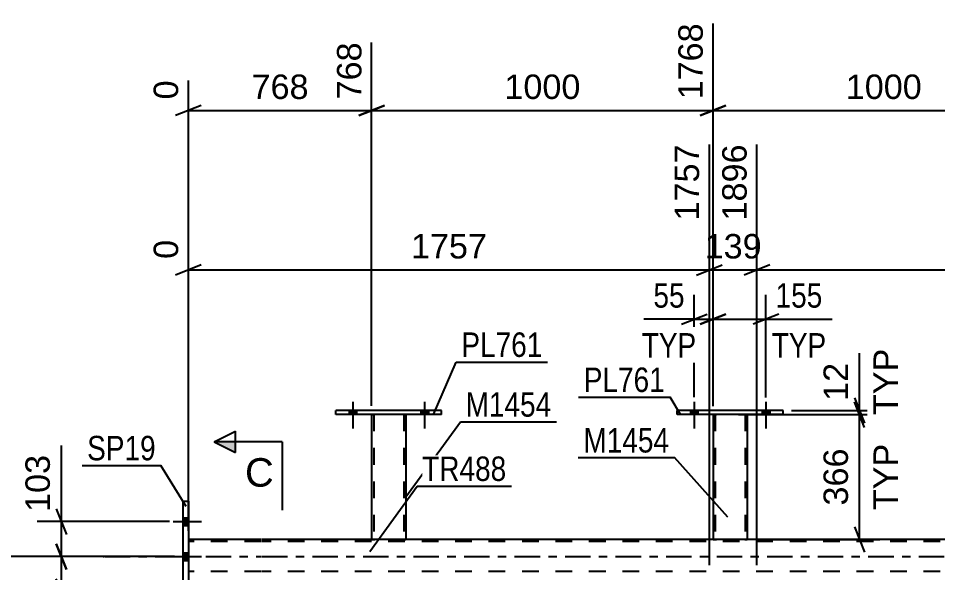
# Model space of a CAD drawing. Header units: millimetres. Extents: x 0 to 841, y 0 to 594.
# Drawn here: x 107.8 to 215.5, y 439.3 to 504.3 of the extents above; entities that cross this region are included whole.
import ezdxf

# ---------------------------------------------------------------- set-up
doc = ezdxf.new("R2010")
doc.units = ezdxf.units.MM
doc.linetypes.add('DXK_LINE_DOT2', pattern=[3.9198, 1.9599, -1.9599])
doc.linetypes.add('DXK_LINE_DOT3', pattern=[5.9187, 2.979, -0.9799, 0.9799, -0.9799])
doc.styles.add('Arial', font='ARIAL.TTF', dxfattribs={"height": 0.2})
doc.styles.add('Arial Narrow', font='ARIALN.TTF', dxfattribs={"height": 0.2})

# ---------------------------------------------------------------- blocks, each defined once
blk = doc.blocks.new('Part-318895815-3048 - 2943')
at = {"color": 7, "linetype": 'DXK_LINE_DOT2'}
for p, q in [((189.19, 457.86), (189.19, 457.86)), ((189.19, 457.86), (189.19, 457.85)), ((189.19, 457.85), (189.19, 457.86)), ((189.23, 457.86), (189.19, 457.86)), ((189.19, 457.86), (189.23, 457.86)), ((189.33, 457.86), (189.23, 457.86)), ((189.23, 457.86), (189.33, 457.86)), ((189.49, 457.86), (189.33, 457.86)), ((189.33, 457.86), (189.49, 457.86)), ((189.43, 457.86), (189.43, 457.86)), ((189.43, 457.86), (189.43, 443.22)), ((189.45, 457.86), (189.43, 457.86)), ((189.43, 457.86), (189.45, 457.86)), ((189.5, 457.86), (189.45, 457.86)), ((189.45, 457.86), (189.5, 457.86)), ((192.9, 457.86), (189.49, 457.86)), ((192.9, 457.86), (189.49, 457.86)), ((192.8, 457.86), (189.5, 457.86)), ((189.5, 457.86), (189.58, 457.86)), ((192.88, 457.86), (189.58, 457.86)), ((192.88, 457.86), (192.8, 457.86)), ((192.93, 457.86), (192.88, 457.86)), ((192.88, 457.86), (192.93, 457.86)), ((192.9, 457.86), (193.05, 457.86)), ((193.05, 457.86), (192.9, 457.86)), ((192.95, 457.86), (192.93, 457.86)), ((192.93, 457.86), (192.95, 457.86)), ((192.95, 457.86), (192.95, 457.86)), ((192.95, 457.86), (192.95, 443.22)), ((193.05, 457.86), (193.16, 457.86)), ((193.16, 457.86), (193.05, 457.86)), ((193.16, 457.86), (193.19, 457.86)), ((193.19, 457.86), (193.16, 457.86)), ((193.19, 457.86), (193.19, 457.86)), ((193.19, 457.86), (193.19, 457.85)), ((193.19, 457.85), (193.19, 457.86)), ((189.19, 443.22), (189.23, 443.22)), ((189.23, 443.22), (189.33, 443.22)), ((189.33, 443.22), (189.49, 443.22)), ((189.45, 443.22), (189.43, 443.22)), ((189.43, 443.22), (189.45, 443.22)), ((189.5, 443.22), (189.45, 443.22)), ((189.45, 443.22), (189.49, 443.22)), ((192.9, 443.22), (189.49, 443.22)), ((189.49, 443.22), (189.5, 443.22)), ((192.8, 443.22), (189.5, 443.22)), ((189.5, 443.22), (189.58, 443.22)), ((192.93, 443.22), (189.58, 443.22)), ((192.88, 443.22), (192.8, 443.22)), ((192.93, 443.22), (192.88, 443.22)), ((192.9, 443.22), (193.05, 443.22)), ((192.95, 443.22), (192.93, 443.22)), ((192.93, 443.22), (192.95, 443.22)), ((193.05, 443.22), (193.16, 443.22)), ((193.16, 443.22), (193.19, 443.22))]:
    blk.add_line(p, q, dxfattribs=at)
at = {"color": 2, "linetype": 'Continuous'}
for p, q in [((189.19, 457.85), (189.19, 443.22)), ((193.19, 457.85), (193.19, 443.22)), ((189.23, 443.22), (189.19, 443.22)), ((189.33, 443.22), (189.23, 443.22)), ((189.49, 443.22), (189.33, 443.22)), ((192.9, 443.22), (189.49, 443.22)), ((193.05, 443.22), (192.9, 443.22)), ((193.16, 443.22), (193.05, 443.22)), ((193.19, 443.22), (193.16, 443.22))]:
    blk.add_line(p, q, dxfattribs=at)
blk = doc.blocks.new('Part-318895815-3196 - 2943')
at = {"color": 2, "linetype": 'Continuous'}
for p, q in [((127.09, 447.72), (127.73, 447.72)), ((127.09, 447.72), (127.09, 434.72)), ((127.73, 447.72), (127.73, 434.72)), ((127.73, 434.72), (127.09, 434.72))]:
    blk.add_line(p, q, dxfattribs=at)
blk = doc.blocks.new('Part-318895815-3281 - 2943')
at = {"color": 7, "linetype": 'DXK_LINE_DOT2'}
for p, q in [((149.2, 457.86), (149.2, 457.86)), ((149.2, 457.86), (149.2, 457.85)), ((149.2, 457.85), (149.2, 457.86)), ((149.23, 457.86), (149.2, 457.86)), ((149.2, 457.86), (149.23, 457.86)), ((149.34, 457.86), (149.23, 457.86)), ((149.23, 457.86), (149.34, 457.86)), ((149.49, 457.86), (149.34, 457.86)), ((149.34, 457.86), (149.49, 457.86)), ((149.44, 457.86), (149.44, 457.86)), ((149.44, 457.86), (149.44, 443.22)), ((149.46, 457.86), (149.44, 457.86)), ((149.44, 457.86), (149.46, 457.86)), ((149.51, 457.86), (149.46, 457.86)), ((149.46, 457.86), (149.51, 457.86)), ((152.9, 457.86), (149.49, 457.86)), ((152.9, 457.86), (149.49, 457.86)), ((152.81, 457.86), (149.51, 457.86)), ((149.51, 457.86), (149.59, 457.86)), ((152.89, 457.86), (149.59, 457.86)), ((152.89, 457.86), (152.81, 457.86)), ((152.94, 457.86), (152.89, 457.86)), ((152.89, 457.86), (152.94, 457.86)), ((152.9, 457.86), (153.06, 457.86)), ((153.06, 457.86), (152.9, 457.86)), ((152.96, 457.86), (152.94, 457.86)), ((152.94, 457.86), (152.96, 457.86)), ((152.96, 457.86), (152.96, 457.86)), ((152.96, 457.86), (152.96, 443.22)), ((153.06, 457.86), (153.16, 457.86)), ((153.16, 457.86), (153.06, 457.86)), ((153.16, 457.86), (153.2, 457.86)), ((153.2, 457.86), (153.16, 457.86)), ((153.2, 457.86), (153.2, 457.86)), ((153.2, 457.86), (153.2, 457.85)), ((153.2, 457.85), (153.2, 457.86)), ((149.2, 443.22), (149.23, 443.22)), ((149.23, 443.22), (149.34, 443.22)), ((149.34, 443.22), (149.49, 443.22)), ((149.46, 443.22), (149.44, 443.22)), ((149.44, 443.22), (149.46, 443.22)), ((149.51, 443.22), (149.46, 443.22)), ((149.46, 443.22), (149.49, 443.22)), ((152.9, 443.22), (149.49, 443.22)), ((149.49, 443.22), (149.51, 443.22)), ((152.81, 443.22), (149.51, 443.22)), ((149.51, 443.22), (149.59, 443.22)), ((152.94, 443.22), (149.59, 443.22)), ((152.89, 443.22), (152.81, 443.22)), ((152.94, 443.22), (152.89, 443.22)), ((152.9, 443.22), (153.06, 443.22)), ((152.96, 443.22), (152.94, 443.22)), ((152.94, 443.22), (152.96, 443.22)), ((153.06, 443.22), (153.16, 443.22)), ((153.16, 443.22), (153.2, 443.22))]:
    blk.add_line(p, q, dxfattribs=at)
at = {"color": 2, "linetype": 'Continuous'}
for p, q in [((149.2, 457.85), (149.2, 443.22)), ((153.2, 457.85), (153.2, 443.22)), ((149.23, 443.22), (149.2, 443.22)), ((149.34, 443.22), (149.23, 443.22)), ((149.49, 443.22), (149.34, 443.22)), ((152.9, 443.22), (149.49, 443.22)), ((153.06, 443.22), (152.9, 443.22)), ((153.16, 443.22), (153.06, 443.22)), ((153.2, 443.22), (153.16, 443.22))]:
    blk.add_line(p, q, dxfattribs=at)
blk = doc.blocks.new('Bolt-318895815-3287 - 2943')
at = {"linetype": 'Continuous'}
for points in [[(127.73, 444.88), (127.73, 445.76), (127.09, 445.76), (127.09, 444.88)], [(127.73, 444.88), (127.73, 445.76), (127.09, 445.76), (127.09, 444.88)], [(127.73, 444.88), (127.73, 445.76), (127.09, 445.76), (127.09, 444.88)], [(127.73, 440.78), (127.73, 441.66), (127.09, 441.66), (127.09, 440.78)], [(127.73, 440.78), (127.73, 441.66), (127.09, 441.66), (127.09, 440.78)], [(127.73, 436.68), (127.73, 437.56), (127.09, 437.56), (127.09, 436.68)], [(127.73, 436.68), (127.73, 437.56), (127.09, 437.56), (127.09, 436.68)], [(127.73, 436.68), (127.73, 437.56), (127.09, 437.56), (127.09, 436.68)]]:
    blk.add_hatch(color=1, dxfattribs=at).paths.add_polyline_path(points)
at = {"color": 1, "linetype": 'Continuous'}
for p, q in [((125.93, 445.32), (129.25, 445.32)), ((125.93, 445.32), (129.25, 445.32)), ((125.93, 445.32), (129.25, 445.32)), ((127.09, 445.76), (127.73, 445.76)), ((127.09, 445.76), (127.73, 445.76)), ((127.09, 445.76), (127.73, 445.76)), ((127.09, 444.88), (127.73, 444.88)), ((127.09, 444.88), (127.73, 444.88)), ((127.09, 444.88), (127.73, 444.88)), ((127.09, 441.66), (127.73, 441.66)), ((127.09, 441.66), (127.73, 441.66)), ((125.93, 441.22), (129.25, 441.22)), ((125.93, 441.22), (129.25, 441.22)), ((127.09, 440.78), (127.73, 440.78)), ((127.09, 440.78), (127.73, 440.78)), ((127.09, 437.56), (127.73, 437.56)), ((127.09, 437.56), (127.73, 437.56)), ((127.09, 437.56), (127.73, 437.56)), ((125.93, 437.12), (129.25, 437.12)), ((125.93, 437.12), (129.25, 437.12)), ((125.93, 437.12), (129.25, 437.12)), ((127.09, 436.68), (127.73, 436.68)), ((127.09, 436.68), (127.73, 436.68)), ((127.09, 436.68), (127.73, 436.68))]:
    blk.add_line(p, q, dxfattribs=at)
blk = doc.blocks.new('Bolt-318895815-3297 - 2943')
at = {"linetype": 'Continuous'}
for points in [[(186.55, 457.85), (187.43, 457.85), (187.43, 458.33), (186.55, 458.33)], [(194.95, 457.85), (195.83, 457.85), (195.83, 458.33), (194.95, 458.33)]]:
    blk.add_hatch(color=1, dxfattribs=at).paths.add_polyline_path(points)
at = {"color": 1, "linetype": 'Continuous'}
for p, q in [((186.99, 459.33), (186.99, 456.21)), ((195.39, 459.33), (195.39, 456.21)), ((186.55, 458.33), (186.55, 457.85)), ((187.43, 458.33), (187.43, 457.85)), ((194.95, 458.33), (194.95, 457.85)), ((195.83, 458.33), (195.83, 457.85))]:
    blk.add_line(p, q, dxfattribs=at)
blk = doc.blocks.new('Bolt-318895815-3298 - 2943')
at = {"linetype": 'Continuous'}
for points in [[(146.56, 457.85), (147.44, 457.85), (147.44, 458.33), (146.56, 458.33)], [(154.96, 457.85), (155.84, 457.85), (155.84, 458.33), (154.96, 458.33)]]:
    blk.add_hatch(color=1, dxfattribs=at).paths.add_polyline_path(points)
at = {"color": 1, "linetype": 'Continuous'}
for p, q in [((147, 459.33), (147, 456.21)), ((155.4, 459.33), (155.4, 456.21)), ((146.56, 458.33), (146.56, 457.85)), ((147.44, 458.33), (147.44, 457.85)), ((154.96, 458.33), (154.96, 457.85)), ((155.84, 458.33), (155.84, 457.85))]:
    blk.add_line(p, q, dxfattribs=at)
blk = doc.blocks.new('Bolt-318895815-3299 - 2943')
at = {"linetype": 'Continuous'}
for points in [[(146.56, 457.85), (147.44, 457.85), (147.44, 458.33), (146.56, 458.33)], [(154.96, 457.85), (155.84, 457.85), (155.84, 458.33), (154.96, 458.33)]]:
    blk.add_hatch(color=1, dxfattribs=at).paths.add_polyline_path(points)
at = {"color": 1, "linetype": 'Continuous'}
for p, q in [((147, 459.33), (147, 456.21)), ((155.4, 459.33), (155.4, 456.21)), ((146.56, 458.33), (146.56, 457.85)), ((147.44, 458.33), (147.44, 457.85)), ((154.96, 458.33), (154.96, 457.85)), ((155.84, 458.33), (155.84, 457.85))]:
    blk.add_line(p, q, dxfattribs=at)
blk = doc.blocks.new('Part-318895815-3309 - 2943')
at = {"color": 2, "linetype": 'Continuous'}
for p, q in [((145, 457.85), (145, 458.33)), ((157.4, 458.33), (145, 458.33)), ((157.4, 457.85), (145, 457.85)), ((157.4, 457.85), (157.4, 458.33))]:
    blk.add_line(p, q, dxfattribs=at)
blk = doc.blocks.new('Part-318895815-3314 - 2943')
at = {"color": 2, "linetype": 'Continuous'}
for p, q in [((136.25, 443.22), (127.73, 443.22)), ((149.2, 443.22), (136.35, 443.22)), ((189.19, 443.22), (153.2, 443.22)), ((229.19, 443.22), (193.19, 443.22))]:
    blk.add_line(p, q, dxfattribs=at)
at = {"color": 7, "linetype": 'DXK_LINE_DOT2'}
for p, q in [((127.73, 443.22), (127.73, 439.22)), ((136.25, 442.98), (127.73, 442.98)), ((725.39, 442.98), (136.35, 442.98)), ((153.2, 443.22), (149.2, 443.22)), ((193.19, 443.22), (189.19, 443.22)), ((136.25, 439.46), (127.73, 439.46)), ((725.39, 439.46), (136.35, 439.46))]:
    blk.add_line(p, q, dxfattribs=at)
at = {"color": 7, "linetype": 'DXK_LINE_DOT3'}
for p, q in [((117.73, 441.22), (117.83, 441.22)), ((117.93, 441.22), (136.25, 441.22)), ((136.35, 441.22), (725.39, 441.22))]:
    blk.add_line(p, q, dxfattribs=at)
blk = doc.blocks.new('Part-318895815-3337 - 2943')
at = {"color": 2, "linetype": 'Continuous'}
for p, q in [((184.99, 457.85), (184.99, 458.33)), ((197.39, 458.33), (184.99, 458.33)), ((197.39, 457.85), (184.99, 457.85)), ((197.39, 457.85), (197.39, 458.33))]:
    blk.add_line(p, q, dxfattribs=at)
blk = doc.blocks.new('Bolt-318895815-3343 - 2943')
at = {"linetype": 'Continuous'}
for points in [[(186.55, 457.85), (187.43, 457.85), (187.43, 458.33), (186.55, 458.33)], [(194.95, 457.85), (195.83, 457.85), (195.83, 458.33), (194.95, 458.33)]]:
    blk.add_hatch(color=1, dxfattribs=at).paths.add_polyline_path(points)
at = {"color": 1, "linetype": 'Continuous'}
for p, q in [((186.99, 459.33), (186.99, 456.21)), ((195.39, 459.33), (195.39, 456.21)), ((186.55, 458.33), (186.55, 457.85)), ((187.43, 458.33), (187.43, 457.85)), ((194.95, 458.33), (194.95, 457.85)), ((195.83, 458.33), (195.83, 457.85))]:
    blk.add_line(p, q, dxfattribs=at)
blk = doc.blocks.new('StraightDimension-318895815-22863 - 2943')
at = {"color": 7, "linetype": 'Continuous'}
for p, q in [((188.76, 440.22), (188.76, 489.49)), ((194.33, 440.22), (194.33, 489.49)), ((187.26, 474.19), (190.26, 475.39)), ((195.83, 475.39), (192.83, 474.19)), ((188.76, 474.79), (194.33, 474.79))]:
    blk.add_line(p, q, dxfattribs=at)
at = {"color": 0}
blk.add_wipeout([(195.48, 475.54), (195.48, 479.74), (187.61, 479.74), (187.61, 475.54)], dxfattribs=at)
at = {"color": 3, "style": 'Arial'}
blk.add_text('139', height=2.865, dxfattribs=at).set_placement((188.21, 476.14))
at = {"color": 0, "linetype": 'Continuous'}
blk.add_wipeout([(193.73, 490.09), (189.53, 490.09), (189.53, 479.99), (193.73, 479.99)], dxfattribs=at)
at = {"color": 3, "linetype": 'Continuous', "style": 'Arial'}
blk.add_text('1896', height=2.865, rotation=90.0002, dxfattribs=at).set_placement((193.13, 480.59))
blk = doc.blocks.new('StraightDimension-318895815-23179 - 2943')
at = {"color": 7, "linetype": 'Continuous'}
for p, q in [((186.99, 459.89), (186.99, 471.88)), ((189.19, 458.85), (189.19, 471.88)), ((185.49, 468.43), (188.49, 469.63)), ((190.69, 469.63), (187.69, 468.43)), ((186.99, 469.03), (181.09, 469.03)), ((186.99, 469.03), (181.09, 469.03)), ((186.99, 469.03), (189.19, 469.03))]:
    blk.add_line(p, q, dxfattribs=at)
at = {"color": 0}
blk.add_wipeout([(186.47, 469.78), (186.47, 473.98), (181.61, 473.98), (181.61, 469.78)], dxfattribs=at)
at = {"color": 0, "linetype": 'Continuous'}
blk.add_wipeout([(187.83, 463.93), (187.83, 468.13), (180.24, 468.13), (180.24, 463.93)], dxfattribs=at)
at = {"color": 3, "style": 'Arial Narrow'}
blk.add_text('55', height=2.863, dxfattribs=at).set_placement((182.21, 470.38))
at = {"color": 3, "linetype": 'Continuous', "style": 'Arial Narrow'}
blk.add_text('TYP', height=2.863, dxfattribs=at).set_placement((180.84, 464.53))
blk = doc.blocks.new('StraightDimension-318895815-22862 - 2943')
at = {"color": 7, "linetype": 'Continuous'}
for p, q in [((194.33, 440.22), (194.33, 489.49)), ((273.89, 440.22), (273.89, 489.49)), ((195.83, 475.39), (192.83, 474.19)), ((272.39, 474.19), (275.39, 475.39)), ((194.33, 474.79), (273.89, 474.79))]:
    blk.add_line(p, q, dxfattribs=at)
at = {"color": 0, "linetype": 'Continuous'}
blk.add_wipeout([(273.29, 490.09), (269.09, 490.09), (269.09, 479.99), (273.29, 479.99)], dxfattribs=at)
at = {"color": 0}
blk.add_wipeout([(239.16, 475.54), (239.16, 479.74), (229.07, 479.74), (229.07, 475.54)], dxfattribs=at)
at = {"color": 3, "linetype": 'Continuous', "style": 'Arial'}
blk.add_text('3885', height=2.865, rotation=90.0002, dxfattribs=at).set_placement((272.69, 480.59))
at = {"color": 3, "style": 'Arial'}
blk.add_text('1989', height=2.865, dxfattribs=at).set_placement((229.67, 476.14))
blk = doc.blocks.new('StraightDimension-318895815-4405 - 2943')
at = {"color": 7, "linetype": 'Continuous'}
for p, q in [((206.95, 456.36), (205.75, 459.36)), ((192.19, 457.86), (208.75, 457.86)), ((206.35, 443.22), (206.35, 457.86)), ((205.75, 444.72), (206.95, 441.72)), ((194.19, 443.22), (208.75, 443.22))]:
    blk.add_line(p, q, dxfattribs=at)
at = {"color": 0}
blk.add_wipeout([(205.6, 454.48), (201.4, 454.48), (201.4, 446.6), (205.6, 446.6)], dxfattribs=at)
at = {"color": 0, "linetype": 'Continuous'}
blk.add_wipeout([(211.45, 455.03), (207.25, 455.03), (207.25, 446.05), (211.45, 446.05)], dxfattribs=at)
at = {"color": 3, "style": 'Arial'}
blk.add_text('366', height=2.865, rotation=90.0002, dxfattribs=at).set_placement((205, 447.2))
at = {"color": 3, "linetype": 'Continuous', "style": 'Arial'}
blk.add_text('TYP', height=2.865, rotation=90.0002, dxfattribs=at).set_placement((210.85, 446.65))
blk = doc.blocks.new('StraightDimension-318895815-3492 - 2943')
at = {"color": 7, "linetype": 'Continuous'}
for p, q in [((112.85, 445.32), (112.85, 454.24)), ((112.85, 445.32), (112.85, 454.24)), ((112.25, 446.82), (113.45, 443.82)), ((125.5, 445.32), (110, 445.32)), ((112.85, 441.22), (112.85, 445.32)), ((113.45, 439.72), (112.25, 442.72)), ((126.09, 441.22), (110, 441.22))]:
    blk.add_line(p, q, dxfattribs=at)
at = {"color": 0}
blk.add_wipeout([(112.1, 453.72), (107.9, 453.72), (107.9, 445.85), (112.1, 445.85)], dxfattribs=at)
at = {"color": 3, "style": 'Arial'}
blk.add_text('103', height=2.865, rotation=90.0002, dxfattribs=at).set_placement((111.5, 446.45))
blk = doc.blocks.new('StraightDimension-318895815-3500 - 2943')
at = {"color": 7, "linetype": 'Continuous'}
for p, q in [((112.25, 442.72), (113.45, 439.72)), ((126.09, 441.22), (110, 441.22)), ((112.85, 437.12), (112.85, 441.22)), ((113.45, 435.62), (112.25, 438.62)), ((125.47, 437.12), (110, 437.12)), ((112.85, 437.12), (112.85, 428.2)), ((112.85, 437.12), (112.85, 428.2))]:
    blk.add_line(p, q, dxfattribs=at)
at = {"color": 0}
blk.add_wipeout([(112.1, 436.6), (107.9, 436.6), (107.9, 428.73), (112.1, 428.73)], dxfattribs=at)
at = {"color": 3, "style": 'Arial'}
blk.add_text('103', height=2.865, rotation=90.0002, dxfattribs=at).set_placement((111.5, 429.33))
blk = doc.blocks.new('StraightDimension-318895815-4394 - 2943')
at = {"color": 7, "linetype": 'Continuous'}
for p, q in [((206.35, 458.33), (206.35, 465.03)), ((206.35, 458.33), (206.35, 465.03)), ((205.75, 459.83), (206.95, 456.83)), ((206.95, 456.36), (205.75, 459.36)), ((192.19, 457.86), (208.75, 457.86)), ((198.39, 458.33), (208.75, 458.33)), ((206.35, 457.86), (206.35, 458.33))]:
    blk.add_line(p, q, dxfattribs=at)
at = {"color": 0, "linetype": 'Continuous'}
blk.add_wipeout([(211.45, 466.17), (207.25, 466.17), (207.25, 457.19), (211.45, 457.19)], dxfattribs=at)
at = {"color": 0}
blk.add_wipeout([(205.6, 464.51), (201.4, 464.51), (201.4, 458.86), (205.6, 458.86)], dxfattribs=at)
at = {"color": 3, "linetype": 'Continuous', "style": 'Arial'}
blk.add_text('TYP', height=2.865, rotation=90.0002, dxfattribs=at).set_placement((210.85, 457.79))
at = {"color": 3, "style": 'Arial'}
blk.add_text('12', height=2.865, rotation=90.0002, dxfattribs=at).set_placement((205, 459.46))
blk = doc.blocks.new('StraightDimension-318895815-3958 - 2943')
at = {"color": 7, "linetype": 'Continuous'}
for p, q in [((95.22, 439.72), (94.02, 442.72)), ((126.09, 441.22), (91.77, 441.22)), ((94.62, 315.23), (94.62, 441.22)), ((94.02, 316.73), (95.22, 313.73)), ((107.67, 315.23), (91.77, 315.23))]:
    blk.add_line(p, q, dxfattribs=at)
at = {"color": 0}
blk.add_wipeout([(93.87, 383.27), (89.67, 383.27), (89.67, 373.18), (93.87, 373.18)], dxfattribs=at)
at = {"color": 3, "style": 'Arial'}
blk.add_text('3150', height=2.865, rotation=90.0002, dxfattribs=at).set_placement((93.27, 373.78))
blk = doc.blocks.new('StraightDimension-318895815-11072 - 2943')
at = {"color": 7, "linetype": 'Continuous'}
for p, q in [((189.19, 458.86), (189.19, 503.66)), ((229.19, 458.86), (229.19, 503.66)), ((190.69, 494.07), (187.69, 492.87)), ((189.19, 493.47), (229.19, 493.47)), ((227.69, 492.87), (230.69, 494.07))]:
    blk.add_line(p, q, dxfattribs=at)
at = {"color": 0}
blk.add_wipeout([(214.24, 494.22), (214.24, 498.42), (204.14, 498.42), (204.14, 494.22)], dxfattribs=at)
at = {"color": 3, "style": 'Arial'}
blk.add_text('1000', height=2.865, dxfattribs=at).set_placement((204.74, 494.82))
at = {"color": 0, "linetype": 'Continuous'}
blk.add_wipeout([(228.59, 504.26), (224.39, 504.26), (224.39, 494.17), (228.59, 494.17)], dxfattribs=at)
at = {"color": 3, "linetype": 'Continuous', "style": 'Arial'}
blk.add_text('2768', height=2.865, rotation=90.0002, dxfattribs=at).set_placement((227.99, 494.77))
blk = doc.blocks.new('StraightDimension-318895815-11073 - 2943')
at = {"color": 7, "linetype": 'Continuous'}
for p, q in [((189.19, 458.86), (189.19, 503.66)), ((149.2, 458.86), (149.2, 501.44)), ((150.7, 494.07), (147.7, 492.87)), ((149.2, 493.47), (189.19, 493.47)), ((187.69, 492.87), (190.69, 494.07))]:
    blk.add_line(p, q, dxfattribs=at)
at = {"color": 0}
blk.add_wipeout([(174.24, 494.22), (174.24, 498.42), (164.15, 498.42), (164.15, 494.22)], dxfattribs=at)
at = {"color": 3, "style": 'Arial'}
blk.add_text('1000', height=2.865, dxfattribs=at).set_placement((164.75, 494.82))
at = {"color": 0, "linetype": 'Continuous'}
blk.add_wipeout([(188.59, 504.26), (184.39, 504.26), (184.39, 494.17), (188.59, 494.17)], dxfattribs=at)
at = {"color": 3, "linetype": 'Continuous', "style": 'Arial'}
blk.add_text('1768', height=2.865, rotation=90.0002, dxfattribs=at).set_placement((187.99, 494.77))
blk = doc.blocks.new('StraightDimension-318895815-11074 - 2943')
at = {"color": 7, "linetype": 'Continuous'}
for p, q in [((149.2, 458.86), (149.2, 501.44)), ((127.73, 444.22), (127.73, 496.99)), ((129.23, 494.07), (126.23, 492.87)), ((127.73, 493.47), (149.2, 493.47)), ((147.7, 492.87), (150.7, 494.07))]:
    blk.add_line(p, q, dxfattribs=at)
at = {"color": 0}
blk.add_wipeout([(142.4, 494.22), (142.4, 498.42), (134.53, 498.42), (134.53, 494.22)], dxfattribs=at)
at = {"color": 3, "style": 'Arial'}
blk.add_text('768', height=2.865, dxfattribs=at).set_placement((135.13, 494.82))
at = {"color": 0, "linetype": 'Continuous'}
for points in [[(148.6, 502.04), (144.4, 502.04), (144.4, 494.17), (148.6, 494.17)], [(127.13, 497.59), (122.93, 497.59), (122.93, 494.17), (127.13, 494.17)]]:
    blk.add_wipeout(points, dxfattribs=at)
at = {"color": 3, "linetype": 'Continuous', "style": 'Arial'}
for s, height, p in [('768', 2.865, (148, 494.77)), ('0', 2.87, (126.53, 494.77))]:
    blk.add_text(s, height=height, rotation=90.0002, dxfattribs=at).set_placement(p)
blk = doc.blocks.new('StraightDimension-318895815-22864 - 2943')
at = {"color": 7, "linetype": 'Continuous'}
for p, q in [((188.76, 440.22), (188.76, 489.49)), ((127.73, 444.22), (127.73, 478.32)), ((129.23, 475.39), (126.23, 474.19)), ((187.26, 474.19), (190.26, 475.39)), ((127.73, 474.79), (188.76, 474.79))]:
    blk.add_line(p, q, dxfattribs=at)
at = {"color": 0, "linetype": 'Continuous'}
blk.add_wipeout([(188.16, 490.09), (183.96, 490.09), (183.96, 479.99), (188.16, 479.99)], dxfattribs=at)
at = {"color": 0}
blk.add_wipeout([(163.29, 475.54), (163.29, 479.74), (153.2, 479.74), (153.2, 475.54)], dxfattribs=at)
at = {"color": 3, "linetype": 'Continuous', "style": 'Arial'}
blk.add_text('1757', height=2.865, rotation=90.0002, dxfattribs=at).set_placement((187.56, 480.59))
at = {"color": 3, "style": 'Arial'}
blk.add_text('1757', height=2.865, dxfattribs=at).set_placement((153.8, 476.14))
at = {"color": 0, "linetype": 'Continuous'}
blk.add_wipeout([(127.13, 478.92), (122.93, 478.92), (122.93, 475.49), (127.13, 475.49)], dxfattribs=at)
at = {"color": 3, "linetype": 'Continuous', "style": 'Arial'}
blk.add_text('0', height=2.87, rotation=90.0002, dxfattribs=at).set_placement((126.53, 476.09))
blk = doc.blocks.new('StraightDimension-318895815-23178 - 2943')
at = {"color": 7, "linetype": 'Continuous'}
for p, q in [((189.19, 458.85), (189.19, 471.88)), ((195.39, 459.85), (195.39, 471.88)), ((187.69, 468.43), (190.69, 469.63)), ((196.89, 469.63), (193.89, 468.43)), ((189.19, 469.03), (195.39, 469.03)), ((195.39, 469.03), (203.13, 469.03)), ((195.39, 469.03), (203.13, 469.03))]:
    blk.add_line(p, q, dxfattribs=at)
at = {"color": 0}
blk.add_wipeout([(202.6, 469.78), (202.6, 473.98), (195.92, 473.98), (195.92, 469.78)], dxfattribs=at)
at = {"color": 0, "linetype": 'Continuous'}
blk.add_wipeout([(203.05, 463.93), (203.05, 468.13), (195.47, 468.13), (195.47, 463.93)], dxfattribs=at)
at = {"color": 3, "style": 'Arial Narrow'}
blk.add_text('155', height=2.863, dxfattribs=at).set_placement((196.52, 470.38))
at = {"color": 3, "linetype": 'Continuous', "style": 'Arial Narrow'}
blk.add_text('TYP', height=2.863, dxfattribs=at).set_placement((196.07, 464.53))
blk = doc.blocks.new('Mark-318895815-3044 - 2943')
at = {"color": 30, "linetype": 'Continuous'}
for p in [(173.41, 452.81), (190.94, 445.85)]:
    blk.add_line(p, (184.66, 452.81), dxfattribs=at)
at = {"color": 0}
blk.add_wipeout([(184.06, 453.41), (184.06, 456.41), (174.01, 456.41), (174.01, 453.41)], dxfattribs=at)
blk.add_wipeout([(184.06, 453.41), (184.06, 456.41), (174.01, 456.41), (174.01, 453.41)], dxfattribs=at)
at = {"color": 3, "style": 'Arial Narrow'}
blk.add_text('M1454', height=2.863, dxfattribs=at).set_placement((174.01, 453.41))
blk = doc.blocks.new('Mark-318895815-3192 - 2943')
at = {"color": 30, "linetype": 'Continuous'}
for p in [(115.27, 451.9), (127.48, 447.07)]:
    blk.add_line(p, (124.51, 451.9), dxfattribs=at)
at = {"color": 0}
blk.add_wipeout([(123.91, 452.5), (123.91, 455.5), (115.87, 455.5), (115.87, 452.5)], dxfattribs=at)
blk.add_wipeout([(123.91, 452.5), (123.91, 455.5), (115.87, 455.5), (115.87, 452.5)], dxfattribs=at)
at = {"color": 3, "style": 'Arial Narrow'}
blk.add_text('SP19', height=2.863, dxfattribs=at).set_placement((115.87, 452.5))
blk = doc.blocks.new('Mark-318895815-3277 - 2943')
at = {"color": 30, "linetype": 'Continuous'}
for p, q in [((153.2, 448.22), (159.6, 457.01)), ((159.6, 457.01), (170.85, 457.01))]:
    blk.add_line(p, q, dxfattribs=at)
at = {"color": 0}
blk.add_wipeout([(170.25, 457.61), (170.25, 460.61), (160.2, 460.61), (160.2, 457.61)], dxfattribs=at)
blk.add_wipeout([(170.25, 457.61), (170.25, 460.61), (160.2, 460.61), (160.2, 457.61)], dxfattribs=at)
at = {"color": 3, "style": 'Arial Narrow'}
blk.add_text('M1454', height=2.863, dxfattribs=at).set_placement((160.2, 457.61))
blk = doc.blocks.new('Mark-318895815-3305 - 2943')
at = {"color": 30, "linetype": 'Continuous'}
for p, q in [((156.46, 457.85), (159.11, 464.01)), ((159.11, 464.01), (169.81, 464.01))]:
    blk.add_line(p, q, dxfattribs=at)
at = {"color": 0}
blk.add_wipeout([(169.21, 464.61), (169.21, 467.61), (159.71, 467.61), (159.71, 464.61)], dxfattribs=at)
blk.add_wipeout([(169.21, 464.61), (169.21, 467.61), (159.71, 467.61), (159.71, 464.61)], dxfattribs=at)
at = {"color": 3, "style": 'Arial Narrow'}
blk.add_text('PL761', height=2.863, dxfattribs=at).set_placement((159.71, 464.61))
blk = doc.blocks.new('Mark-318895815-3310 - 2943')
at = {"color": 30, "linetype": 'Continuous'}
for p, q in [((148.99, 441.82), (154.52, 449.48)), ((154.52, 449.48), (165.58, 449.48))]:
    blk.add_line(p, q, dxfattribs=at)
at = {"color": 0}
blk.add_wipeout([(164.98, 450.08), (164.98, 453.08), (155.12, 453.08), (155.12, 450.08)], dxfattribs=at)
blk.add_wipeout([(164.98, 450.08), (164.98, 453.08), (155.12, 453.08), (155.12, 450.08)], dxfattribs=at)
at = {"color": 3, "style": 'Arial Narrow'}
blk.add_text('TR488', height=2.863, dxfattribs=at).set_placement((155.12, 450.08))
blk = doc.blocks.new('Mark-318895815-3333 - 2943')
at = {"color": 30, "linetype": 'Continuous'}
for p in [(173.45, 459.9), (185.4, 457.85)]:
    blk.add_line(p, (184.16, 459.9), dxfattribs=at)
at = {"color": 0}
blk.add_wipeout([(183.56, 460.5), (183.56, 463.5), (174.05, 463.5), (174.05, 460.5)], dxfattribs=at)
blk.add_wipeout([(183.56, 460.5), (183.56, 463.5), (174.05, 463.5), (174.05, 460.5)], dxfattribs=at)
at = {"color": 3, "style": 'Arial Narrow'}
blk.add_text('PL761', height=2.863, dxfattribs=at).set_placement((174.05, 460.5))
blk = doc.blocks.new('SectionMark-318895815-4449 - 2943')
at = {"linetype": 'Continuous'}
for points in [[(133.23, 454.66), (133.23, 453.41), (130.73, 454.66)], [(133.23, 428.37), (133.23, 427.12), (130.73, 427.12)]]:
    blk.add_hatch(color=6, dxfattribs=at).paths.add_polyline_path(points)
at = {"color": 6, "linetype": 'Continuous'}
for p, q in [((130.73, 454.66), (133.23, 455.91)), ((133.23, 453.41), (133.23, 455.91)), ((138.73, 454.66), (130.73, 454.66)), ((130.73, 454.66), (133.23, 453.41)), ((138.73, 454.66), (138.73, 446.66)), ((138.73, 427.12), (138.73, 435.12)), ((130.73, 427.12), (133.23, 428.37)), ((133.23, 428.37), (133.23, 425.87)), ((138.73, 427.12), (130.73, 427.12)), ((133.23, 425.87), (130.73, 427.12))]:
    blk.add_line(p, q, dxfattribs=at)
at = {"color": 0, "linetype": 'Continuous'}
for points in [[(137.73, 449.41), (137.73, 452.91), (134.36, 452.91), (134.36, 449.41)], [(137.73, 428.87), (137.73, 432.37), (134.36, 432.37), (134.36, 428.87)]]:
    blk.add_wipeout(points, dxfattribs=at)
at = {"color": 3, "linetype": 'Continuous', "style": 'Arial'}
for p in [(134.36, 449.41), (134.36, 428.87)]:
    blk.add_text('C', height=3.34, dxfattribs=at).set_placement(p)

msp = doc.modelspace()

# ---------------------------------------------------------------- block references
for name in ['Bolt-318895815-3298 - 2943', 'Bolt-318895815-3299 - 2943', 'Bolt-318895815-3297 - 2943', 'Bolt-318895815-3343 - 2943', 'Part-318895815-3309 - 2943', 'Part-318895815-3281 - 2943', 'Part-318895815-3337 - 2943', 'Part-318895815-3048 - 2943', 'Part-318895815-3196 - 2943', 'Bolt-318895815-3287 - 2943', 'Part-318895815-3314 - 2943']:
    msp.add_blockref(name, (0, 0))

# ---------------------------------------------------------------- next in the draw order: block references
for name in ['StraightDimension-318895815-22863 - 2943', 'StraightDimension-318895815-3492 - 2943']:
    msp.add_blockref(name, (0, 0))

# ---------------------------------------------------------------- next in the draw order: block references
for name in ['StraightDimension-318895815-22862 - 2943', 'StraightDimension-318895815-23179 - 2943', 'StraightDimension-318895815-3500 - 2943']:
    msp.add_blockref(name, (0, 0))

# ---------------------------------------------------------------- next in the draw order: block references
for name in ['StraightDimension-318895815-4405 - 2943', 'StraightDimension-318895815-3958 - 2943']:
    msp.add_blockref(name, (0, 0))

# ---------------------------------------------------------------- next in the draw order: block references
msp.add_blockref('StraightDimension-318895815-4394 - 2943', (0, 0))

# ---------------------------------------------------------------- next in the draw order: block references
msp.add_blockref('StraightDimension-318895815-11072 - 2943', (0, 0))

# ---------------------------------------------------------------- next in the draw order: block references
msp.add_blockref('StraightDimension-318895815-11073 - 2943', (0, 0))

# ---------------------------------------------------------------- next in the draw order: block references
msp.add_blockref('StraightDimension-318895815-11074 - 2943', (0, 0))

# ---------------------------------------------------------------- next in the draw order: block references
msp.add_blockref('StraightDimension-318895815-22864 - 2943', (0, 0))

# ---------------------------------------------------------------- next in the draw order: block references
for name in ['StraightDimension-318895815-23178 - 2943', 'Mark-318895815-3333 - 2943', 'Mark-318895815-3277 - 2943', 'SectionMark-318895815-4449 - 2943', 'Mark-318895815-3044 - 2943', 'Mark-318895815-3192 - 2943']:
    msp.add_blockref(name, (0, 0))

# ---------------------------------------------------------------- next in the draw order: block references
for name in ['Mark-318895815-3305 - 2943', 'Mark-318895815-3310 - 2943']:
    msp.add_blockref(name, (0, 0))

doc.saveas('drawing.dxf')
